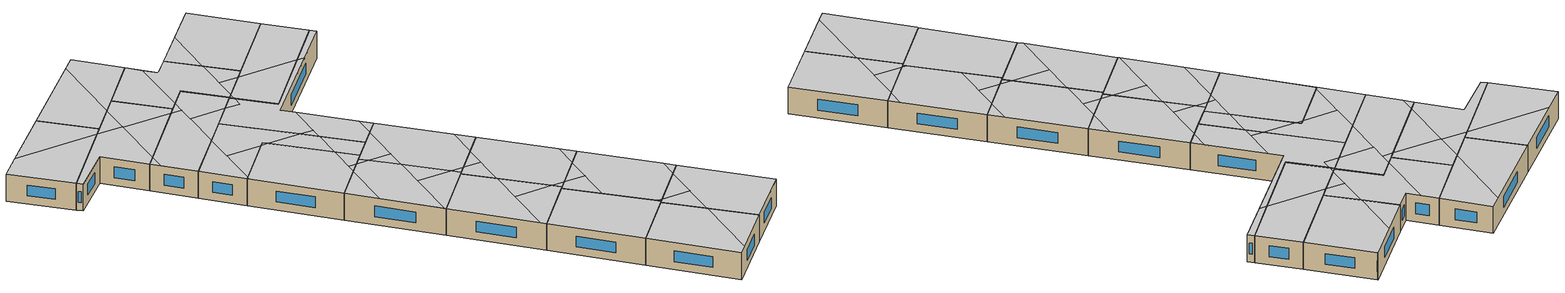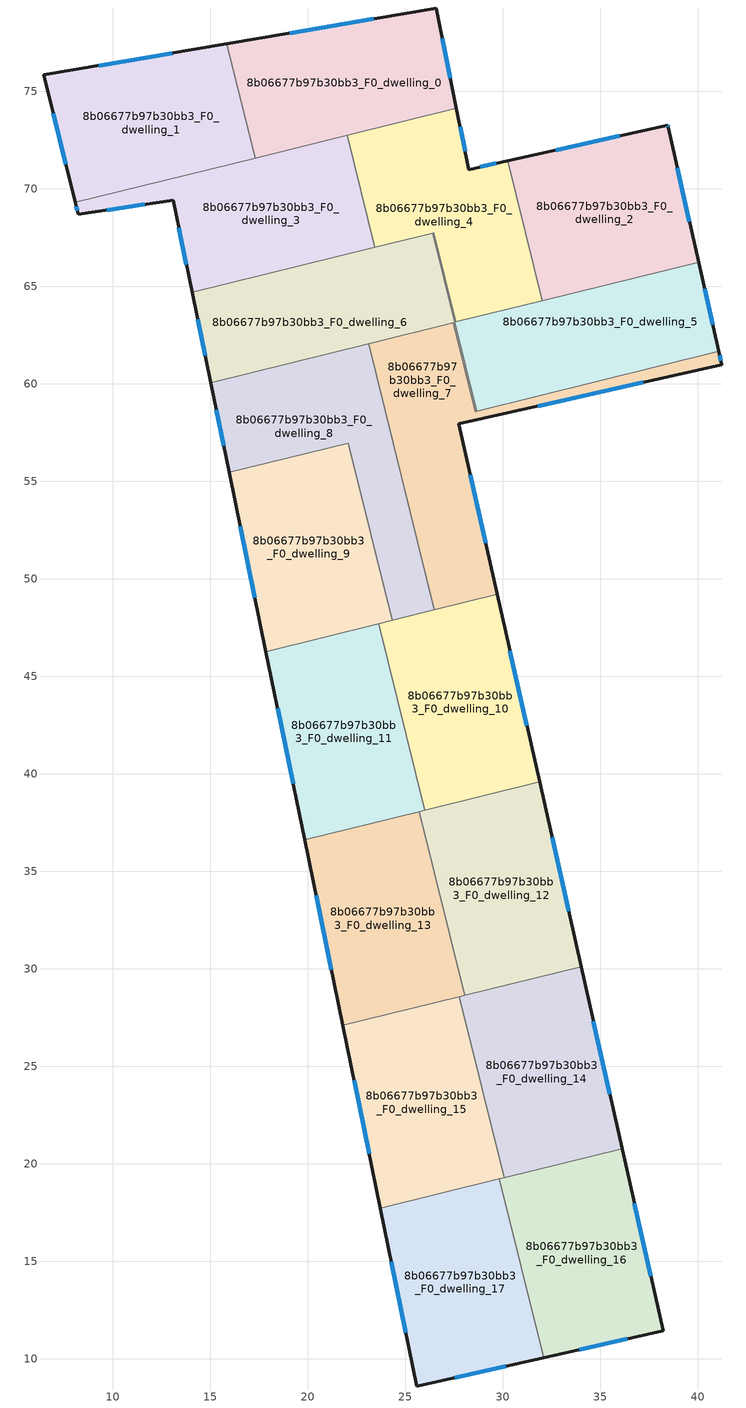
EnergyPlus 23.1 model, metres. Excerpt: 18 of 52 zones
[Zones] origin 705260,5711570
8b06677b97b30bb3_F0_dwelling_0
 floor ground (EU_floor_Construction): 26.59,79.27 27.62,74.13 17.3,71.58 15.85,77.44 z0
 wall outside (EU_wall_Construction): 27.62,74.13 26.59,79.27 15.85,77.44 z0:3
 wall to 8b06677b97b30bb3_F0_dwelling_1 (EU_wall_Construction): 15.85,77.44 17.3,71.58 z0:3
 wall to 8b06677b97b30bb3_F0_dwelling_4 (EU_wall_Construction): 22.01,72.74 27.62,74.13 z0:3
 wall to 8b06677b97b30bb3_F0_dwelling_3 (EU_wall_Construction): 17.3,71.58 22.01,72.74 z0:3
 window (EU_Window_Construction): 23.37,78.72 19.06,77.99 / 27.31,75.67 26.9,77.73 z0.9:2.1
 ceiling to 8b06677b97b30bb3_F1_dwelling_0 (EU_floor_Construction): 20.37,72.34 25,79 15.85,77.44 17.3,71.58 z3
 ceiling to 8b06677b97b30bb3_F1_dwelling_2 (EU_floor_Construction): 27.62,74.13 26.59,79.27 25,79 20.37,72.34 z3
8b06677b97b30bb3_F0_dwelling_1
 floor ground (EU_floor_Construction): 15.85,77.44 17.3,71.58 8.08,69.3 6.46,75.84 z0
 wall outside (EU_wall_Construction): 15.85,77.44 6.46,75.84 8.08,69.3 z0:3
 wall to 8b06677b97b30bb3_F0_dwelling_3 (EU_wall_Construction): 8.08,69.3 17.3,71.58 z0:3
 window (EU_Window_Construction): 13.04,76.96 9.27,76.32 / 6.95,73.88 7.59,71.26 z0.9:2.1
 ceiling to 8b06677b97b30bb3_F1_dwelling_1 (EU_floor_Construction): 16.34,71.34 9.2,76.31 6.46,75.84 8.08,69.3 z3
 ceiling to 8b06677b97b30bb3_F1_dwelling_0 (EU_floor_Construction): 17.3,71.58 15.85,77.44 9.2,76.31 16.34,71.34 z3
8b06677b97b30bb3_F0_dwelling_10
 floor ground (EU_floor_Construction): 29.71,49.2 31.88,39.59 26,38.14 23.64,47.7 z0
 wall outside (EU_wall_Construction): 31.88,39.59 29.71,49.2 z0:3
 wall to 8b06677b97b30bb3_F0_dwelling_11 (EU_wall_Construction): 23.64,47.7 26,38.14 z0:3
 wall to 8b06677b97b30bb3_F0_dwelling_12 (EU_wall_Construction): 26,38.14 31.88,39.59 z0:3
 wall to 8b06677b97b30bb3_F0_dwelling_7 (EU_wall_Construction): 29.71,49.2 26.49,48.41 z0:3
 wall to 8b06677b97b30bb3_F0_dwelling_8 (EU_wall_Construction): 26.49,48.41 24.31,47.87 z0:3
 wall to 8b06677b97b30bb3_F0_dwelling_9 (EU_wall_Construction): 24.31,47.87 23.64,47.7 z0:3
 window (EU_Window_Construction): 31.23,42.47 30.36,46.32 z0.9:2.1
 ceiling to 8b06677b97b30bb3_F1_dwelling_10 (EU_floor_Construction): 29.54,39.01 31.4,41.7 29.71,49.2 28.15,48.82 24.62,43.74 25.78,39.06 26.81,38.34 z3
 ceiling to 8b06677b97b30bb3_F1_dwelling_12 (EU_floor_Construction): 31.88,39.59 31.4,41.7 29.54,39.01 z3
 ceiling to 8b06677b97b30bb3_F1_dwelling_8 (EU_floor_Construction): 25.79,45.42 28.15,48.82 23.64,47.7 23.88,46.74 z3
 ceiling to 8b06677b97b30bb3_F1_dwelling_9 (EU_floor_Construction): 24.62,43.74 25.79,45.42 23.88,46.74 z3
 ceiling to 8b06677b97b30bb3_F1_dwelling_11 (EU_floor_Construction): 26.81,38.34 25.78,39.06 26,38.14 z3
8b06677b97b30bb3_F0_dwelling_11
 floor ground (EU_floor_Construction): 23.64,47.7 26,38.14 19.84,36.61 17.85,46.27 z0
 wall outside (EU_wall_Construction): 17.85,46.27 19.84,36.61 z0:3
 wall to 8b06677b97b30bb3_F0_dwelling_9 (EU_wall_Construction): 23.64,47.7 17.85,46.27 z0:3
 wall to 8b06677b97b30bb3_F0_dwelling_13 (EU_wall_Construction): 19.84,36.61 25.72,38.07 z0:3
 wall to 8b06677b97b30bb3_F0_dwelling_12 (EU_wall_Construction): 25.72,38.07 26,38.14 z0:3
 window (EU_Window_Construction): 18.45,43.38 19.24,39.5 z0.9:2.1
 ceiling to 8b06677b97b30bb3_F1_dwelling_9 (EU_floor_Construction): 19.8,36.8 24.62,43.74 23.88,46.74 22.8,47.49 21.59,47.19 18.56,42.83 z3
 ceiling to 8b06677b97b30bb3_F1_dwelling_10 (EU_floor_Construction): 25.78,39.06 24.62,43.74 22.8,41.13 z3
 ceiling to 8b06677b97b30bb3_F1_dwelling_7 (EU_floor_Construction): 18.56,42.83 21.59,47.19 17.85,46.27 z3
 ceiling to 8b06677b97b30bb3_F1_dwelling_11 (EU_floor_Construction): 26,38.14 25.78,39.06 22.8,41.13 19.8,36.8 19.84,36.61 z3
 ceiling to 8b06677b97b30bb3_F1_dwelling_8 (EU_floor_Construction): 23.88,46.74 23.64,47.7 22.8,47.49 z3
8b06677b97b30bb3_F0_dwelling_12
 floor ground (EU_floor_Construction): 31.88,39.59 34.01,30.12 28.05,28.64 25.72,38.07 z0
 wall outside (EU_wall_Construction): 34.01,30.12 31.88,39.59 z0:3
 wall to 8b06677b97b30bb3_F0_dwelling_13 (EU_wall_Construction): 25.72,38.07 28.05,28.64 z0:3
 wall to 8b06677b97b30bb3_F0_dwelling_14 (EU_wall_Construction): 28.05,28.64 34.01,30.12 z0:3
 window (EU_Window_Construction): 33.37,32.96 32.52,36.76 z0.9:2.1
 ceiling to 8b06677b97b30bb3_F1_dwelling_12 (EU_floor_Construction): 32.13,29.66 33.63,31.81 31.88,39.59 29.54,39.01 26.55,34.71 27.82,29.56 28.85,28.84 z3
 ceiling to 8b06677b97b30bb3_F1_dwelling_11 (EU_floor_Construction): 26.55,34.71 28.33,37.28 26.81,38.34 25.72,38.07 z3
 ceiling to 8b06677b97b30bb3_F1_dwelling_14 (EU_floor_Construction): 34.01,30.12 33.63,31.81 32.13,29.66 z3
 ceiling to 8b06677b97b30bb3_F1_dwelling_10 (EU_floor_Construction): 28.33,37.28 29.54,39.01 26.81,38.34 z3
 ceiling to 8b06677b97b30bb3_F1_dwelling_13 (EU_floor_Construction): 28.85,28.84 27.82,29.56 28.04,28.65 z3
8b06677b97b30bb3_F0_dwelling_13
 floor ground (EU_floor_Construction): 25.72,38.07 28.05,28.64 21.79,27.1 19.84,36.61 z0
 wall outside (EU_wall_Construction): 19.84,36.61 21.79,27.1 z0:3
 wall to 8b06677b97b30bb3_F0_dwelling_15 (EU_wall_Construction): 21.79,27.1 27.76,28.58 z0:3
 wall to 8b06677b97b30bb3_F0_dwelling_14 (EU_wall_Construction): 27.76,28.58 28.05,28.64 z0:3
 window (EU_Window_Construction): 20.42,33.77 21.21,29.95 z0.9:2.1
 ceiling to 8b06677b97b30bb3_F1_dwelling_11 (EU_floor_Construction): 21.67,27.7 26.55,34.71 25.72,38.07 19.84,36.61 z3
 ceiling to 8b06677b97b30bb3_F1_dwelling_13 (EU_floor_Construction): 28.05,28.64 27.82,29.56 24.55,31.84 21.67,27.7 21.79,27.1 z3
 ceiling to 8b06677b97b30bb3_F1_dwelling_12 (EU_floor_Construction): 27.82,29.56 26.55,34.71 24.55,31.84 z3
8b06677b97b30bb3_F0_dwelling_14
 floor ground (EU_floor_Construction): 34.01,30.12 36.11,20.79 30.06,19.29 27.76,28.58 z0
 wall outside (EU_wall_Construction): 36.11,20.79 34.01,30.12 z0:3
 wall to 8b06677b97b30bb3_F0_dwelling_15 (EU_wall_Construction): 27.76,28.58 30.06,19.29 z0:3
 wall to 8b06677b97b30bb3_F0_dwelling_16 (EU_wall_Construction): 30.06,19.29 36.11,20.79 z0:3
 window (EU_Window_Construction): 35.49,23.58 34.64,27.33 z0.9:2.1
 ceiling to 8b06677b97b30bb3_F1_dwelling_14 (EU_floor_Construction): 34.73,20.44 35.83,22.03 34.01,30.12 32.13,29.66 28.71,24.74 29.97,19.66 30.38,19.37 z3
 ceiling to 8b06677b97b30bb3_F1_dwelling_15 (EU_floor_Construction): 30.38,19.37 29.97,19.66 30.06,19.29 z3
 ceiling to 8b06677b97b30bb3_F1_dwelling_16 (EU_floor_Construction): 36.11,20.79 35.83,22.03 34.73,20.44 z3
 ceiling to 8b06677b97b30bb3_F1_dwelling_13 (EU_floor_Construction): 28.71,24.74 30.68,27.57 28.85,28.84 27.76,28.58 z3
 ceiling to 8b06677b97b30bb3_F1_dwelling_12 (EU_floor_Construction): 30.68,27.57 32.13,29.66 28.85,28.84 z3
8b06677b97b30bb3_F0_dwelling_15
 floor ground (EU_floor_Construction): 27.76,28.58 30.06,19.29 23.72,17.72 21.79,27.1 z0
 wall outside (EU_wall_Construction): 21.79,27.1 23.72,17.72 z0:3
 wall to 8b06677b97b30bb3_F0_dwelling_17 (EU_wall_Construction): 23.72,17.72 29.83,19.23 z0:3
 wall to 8b06677b97b30bb3_F0_dwelling_16 (EU_wall_Construction): 29.83,19.23 30.06,19.29 z0:3
 window (EU_Window_Construction): 22.37,24.29 23.14,20.53 z0.9:2.1
 ceiling adiabatic (EU_roof_Construction): 30.06,19.29 27.76,28.58 21.79,27.1 23.72,17.72 z3
8b06677b97b30bb3_F0_dwelling_16
 floor ground (EU_floor_Construction): 36.11,20.79 38.22,11.44 32.09,10.07 29.83,19.23 z0
 wall outside (EU_wall_Construction): 32.09,10.07 38.22,11.44 36.11,20.79 z0:3
 wall to 8b06677b97b30bb3_F0_dwelling_17 (EU_wall_Construction): 29.83,19.23 32.09,10.07 z0:3
 window (EU_Window_Construction): 33.93,10.48 36.39,11.03 / 37.59,14.24 36.75,17.99 z0.9:2.1
 ceiling adiabatic (EU_roof_Construction): 38.22,11.44 36.11,20.79 34.73,20.44 30.89,14.92 32.09,10.07 z3
 ceiling to 8b06677b97b30bb3_F1_dwelling_15 (EU_floor_Construction): 30.89,14.92 32.81,17.68 30.38,19.37 29.83,19.23 z3
 ceiling to 8b06677b97b30bb3_F1_dwelling_14 (EU_floor_Construction): 32.81,17.68 34.73,20.44 30.38,19.37 z3
8b06677b97b30bb3_F0_dwelling_17
 floor ground (EU_floor_Construction): 29.83,19.23 32.09,10.07 25.59,8.62 23.72,17.72 z0
 wall outside (EU_wall_Construction): 23.72,17.72 25.59,8.62 32.09,10.07 z0:3
 window (EU_Window_Construction): 27.54,9.05 30.15,9.63 / 24.28,15 25.03,11.34 z0.9:2.1
 ceiling to 8b06677b97b30bb3_F1_dwelling_15 (EU_floor_Construction): 26.68,8.86 30.89,14.92 29.83,19.23 23.86,17.76 23.75,17.6 25.59,8.62 z3
 ceiling to 8b06677b97b30bb3_F1_dwelling_16 (EU_floor_Construction): 32.09,10.07 30.89,14.92 26.68,8.86 z3
8b06677b97b30bb3_F0_dwelling_2
 floor ground (EU_floor_Construction): 38.47,73.15 40.03,66.25 32.03,64.27 30.26,71.43 38.45,73.27 z0
 wall outside (EU_wall_Construction): 40.03,66.25 38.47,73.15 38.45,73.27 30.26,71.43 z0:3
 wall to 8b06677b97b30bb3_F0_dwelling_4 (EU_wall_Construction): 30.26,71.43 32.03,64.27 z0:3
 wall to 8b06677b97b30bb3_F0_dwelling_5 (EU_wall_Construction): 32.03,64.27 40.03,66.25 z0:3
 window (EU_Window_Construction): 39.57,68.31 38.94,71.08 / 36,72.72 32.71,71.98 / 38.47,73.19 38.46,73.23 z0.9:2.1
 ceiling to 8b06677b97b30bb3_F1_dwelling_6 (EU_floor_Construction): 40.03,66.25 38.47,73.15 38.45,73.27 34.33,72.35 31.16,67.79 32.03,64.27 z3
 ceiling to 8b06677b97b30bb3_F1_dwelling_3 (EU_floor_Construction): 31.16,67.79 34.33,72.35 30.26,71.43 z3
8b06677b97b30bb3_F0_dwelling_3
 floor ground (EU_floor_Construction): 22.01,72.75 23.44,67 14.07,64.68 13.09,69.42 8.23,68.68 8.08,69.3 z0
 wall outside (EU_wall_Construction): 8.08,69.3 8.23,68.68 13.09,69.42 14.07,64.68 z0:3
 wall to 8b06677b97b30bb3_F0_dwelling_4 (EU_wall_Construction): 23.44,67 22.01,72.75 z0:3
 wall to 8b06677b97b30bb3_F0_dwelling_6 (EU_wall_Construction): 14.07,64.68 23.44,67 z0:3
 window (EU_Window_Construction): 13.38,68.01 13.78,66.1 / 9.69,68.91 11.64,69.2 / 8.12,69.12 8.19,68.87 z0.9:2.1
 ceiling to 8b06677b97b30bb3_F1_dwelling_4 (EU_floor_Construction): 22.69,66.81 18.54,69.7 15.25,64.98 z3
 ceiling to 8b06677b97b30bb3_F1_dwelling_1 (EU_floor_Construction): 15.25,64.98 18.59,69.78 16.34,71.34 8.08,69.3 8.23,68.68 13.09,69.42 14.07,64.68 z3
 ceiling to 8b06677b97b30bb3_F1_dwelling_2 (EU_floor_Construction): 23.44,67 22.01,72.74 20.37,72.34 18.54,69.7 22.69,66.81 z3
 ceiling to 8b06677b97b30bb3_F1_dwelling_0 (EU_floor_Construction): 18.59,69.78 20.37,72.34 16.34,71.34 z3
8b06677b97b30bb3_F0_dwelling_4
 floor ground (EU_floor_Construction): 30.26,71.43 32.03,64.27 27.59,63.17 26.46,67.75 23.44,67 22.01,72.75 27.62,74.13 28.25,70.99 z0
 wall outside (EU_wall_Construction): 30.26,71.43 28.25,70.99 27.62,74.13 z0:3
 wall to 8b06677b97b30bb3_F0_dwelling_5 (EU_wall_Construction): 26.39,67.73 26.46,67.75 27.59,63.17 32.03,64.27 z0:3
 wall to 8b06677b97b30bb3_F0_dwelling_6 (EU_wall_Construction): 23.44,67 26.39,67.73 z0:3
 window (EU_Window_Construction): 28.06,71.93 27.81,73.19 / 29.66,71.3 28.85,71.12 z0.9:2.1
 ceiling to 8b06677b97b30bb3_F1_dwelling_3 (EU_floor_Construction): 28.02,63.28 31.16,67.79 30.26,71.43 28.25,70.99 27.96,72.42 24.35,67.23 26.46,67.75 27.59,63.17 z3
 ceiling to 8b06677b97b30bb3_F1_dwelling_5 (EU_floor_Construction): 30.95,64 29.32,65.14 28.02,63.28 z3
 ceiling to 8b06677b97b30bb3_F1_dwelling_2 (EU_floor_Construction): 24.35,67.23 27.96,72.42 27.62,74.13 22.01,72.74 23.44,67 z3
 ceiling to 8b06677b97b30bb3_F1_dwelling_6 (EU_floor_Construction): 32.03,64.27 31.16,67.79 29.32,65.14 30.95,64 z3
8b06677b97b30bb3_F0_dwelling_5
 floor ground (EU_floor_Construction): 40.03,66.25 41.06,61.66 28.65,58.59 26.39,67.73 26.46,67.75 27.59,63.17 z0
 wall outside (EU_wall_Construction): 41.06,61.66 40.03,66.25 z0:3
 wall to 8b06677b97b30bb3_F0_dwelling_6 (EU_wall_Construction): 26.39,67.73 28.65,58.59 z0:3
 wall to 8b06677b97b30bb3_F0_dwelling_7 (EU_wall_Construction): 28.65,58.59 41.06,61.66 z0:3
 window (EU_Window_Construction): 40.75,63.03 40.34,64.87 z0.9:2.1
 ceiling to 8b06677b97b30bb3_F1_dwelling_5 (EU_floor_Construction): 36.09,60.43 30.95,64 28.02,63.28 27.63,62.71 28.65,58.59 z3
 ceiling to 8b06677b97b30bb3_F1_dwelling_6 (EU_floor_Construction): 41.06,61.66 40.03,66.25 30.95,64 36.09,60.43 z3
 ceiling to 8b06677b97b30bb3_F1_dwelling_3 (EU_floor_Construction): 27.63,62.71 28.02,63.28 27.59,63.17 26.46,67.75 26.39,67.73 z3
8b06677b97b30bb3_F0_dwelling_6
 floor ground (EU_floor_Construction): 26.39,67.73 28.65,58.59 28.58,58.58 27.45,63.14 15.02,60.06 14.07,64.68 z0
 wall outside (EU_wall_Construction): 14.07,64.68 15.02,60.06 z0:3
 wall to 8b06677b97b30bb3_F0_dwelling_7 (EU_wall_Construction): 23.11,62.06 27.45,63.14 28.58,58.58 28.65,58.59 z0:3
 wall to 8b06677b97b30bb3_F0_dwelling_8 (EU_wall_Construction): 15.02,60.06 23.11,62.06 z0:3
 window (EU_Window_Construction): 14.35,63.3 14.73,61.45 z0.9:2.1
 ceiling to 8b06677b97b30bb3_F1_dwelling_3 (EU_floor_Construction): 27.58,62.64 27.63,62.71 26.39,67.73 24.35,67.23 23.62,66.17 22.66,64.79 25.67,62.7 27.45,63.14 z3
 ceiling to 8b06677b97b30bb3_F1_dwelling_4 (EU_floor_Construction): 20.28,61.36 22.66,64.79 23.61,66.17 22.69,66.81 15.25,64.98 14.29,63.6 15.02,60.06 z3
 ceiling to 8b06677b97b30bb3_F1_dwelling_5 (EU_floor_Construction): 28.65,58.59 27.63,62.71 27.58,62.64 28.58,58.58 z3; 25.67,62.7 22.66,64.79 20.28,61.36 z3
 ceiling to 8b06677b97b30bb3_F1_dwelling_1 (EU_floor_Construction): 14.29,63.6 15.25,64.98 14.07,64.68 z3
 ceiling to 8b06677b97b30bb3_F1_dwelling_2 (EU_floor_Construction): 23.62,66.17 24.35,67.23 22.69,66.81 z3
8b06677b97b30bb3_F0_dwelling_7
 floor ground (EU_floor_Construction): 41.06,61.66 41.22,60.97 27.74,57.96 29.71,49.2 26.49,48.41 23.11,62.06 27.45,63.14 28.58,58.58 z0
 wall outside (EU_wall_Construction): 29.71,49.2 27.74,57.96 41.22,60.97 41.06,61.66 z0:3
 wall to 8b06677b97b30bb3_F0_dwelling_8 (EU_wall_Construction): 23.11,62.06 26.49,48.41 z0:3
 window (EU_Window_Construction): 41.17,61.18 41.11,61.45 / 31.78,58.86 37.18,60.07 / 29.12,51.82 28.33,55.34 z0.9:2.1
 ceiling to 8b06677b97b30bb3_F1_dwelling_8 (EU_floor_Construction): 28.15,48.82 29.4,50.61 28.07,56.51 25.43,52.71 26.49,48.41 z3
 ceiling to 8b06677b97b30bb3_F1_dwelling_3 (EU_floor_Construction): 26.98,61.78 27.58,62.64 27.45,63.14 25.67,62.7 z3
 ceiling to 8b06677b97b30bb3_F1_dwelling_10 (EU_floor_Construction): 29.71,49.2 29.4,50.61 28.15,48.82 z3
 ceiling to 8b06677b97b30bb3_F1_dwelling_6 (EU_floor_Construction): 41.22,60.97 41.06,61.66 36.09,60.43 36.75,59.97 z3
 ceiling to 8b06677b97b30bb3_F1_dwelling_5 (EU_floor_Construction): 36.75,59.97 36.09,60.43 28.65,58.59 28.58,58.58 27.58,62.64 26.98,61.78 25.67,62.7 23.11,62.06 24.99,54.46 26.11,53.69 28.07,56.51 27.74,57.96 z3
 ceiling to 8b06677b97b30bb3_F1_dwelling_7 (EU_floor_Construction): 25.43,52.71 26.11,53.69 24.99,54.46 z3
8b06677b97b30bb3_F0_dwelling_8
 floor ground (EU_floor_Construction): 23.11,62.06 26.49,48.41 24.31,47.87 22.07,56.96 15.96,55.46 15.02,60.06 z0
 wall outside (EU_wall_Construction): 15.02,60.06 15.96,55.46 z0:3
 wall to 8b06677b97b30bb3_F0_dwelling_9 (EU_wall_Construction): 15.96,55.46 22.07,56.96 24.31,47.87 z0:3
 window (EU_Window_Construction): 15.3,58.68 15.68,56.83 z0.9:2.1
 ceiling to 8b06677b97b30bb3_F1_dwelling_5 (EU_floor_Construction): 24.99,54.46 23.11,62.06 20.27,61.36 18.58,58.92 21.57,56.84 22.07,56.96 22.21,56.4 z3
 ceiling to 8b06677b97b30bb3_F1_dwelling_7 (EU_floor_Construction): 23.72,50.26 25.43,52.71 24.99,54.46 22.21,56.4 z3; 21.57,56.84 18.58,58.92 16.21,55.51 z3
 ceiling to 8b06677b97b30bb3_F1_dwelling_4 (EU_floor_Construction): 16.21,55.51 20.27,61.36 15.02,60.06 15.96,55.46 z3
 ceiling to 8b06677b97b30bb3_F1_dwelling_8 (EU_floor_Construction): 26.49,48.41 25.43,52.71 23.72,50.26 24.31,47.87 z3
8b06677b97b30bb3_F0_dwelling_9
 floor ground (EU_floor_Construction): 22.07,56.96 24.31,47.87 17.85,46.27 15.96,55.46 z0
 wall outside (EU_wall_Construction): 15.96,55.46 17.85,46.27 z0:3
 window (EU_Window_Construction): 16.53,52.71 17.29,49.02 z0.9:2.1
 ceiling to 8b06677b97b30bb3_F1_dwelling_7 (EU_floor_Construction): 21.59,47.19 23.72,50.26 22.21,56.4 21.57,56.84 16.21,55.51 16.01,55.23 17.85,46.27 z3
 ceiling to 8b06677b97b30bb3_F1_dwelling_9 (EU_floor_Construction): 22.8,47.49 22.13,47.96 21.59,47.19 z3
 ceiling to 8b06677b97b30bb3_F1_dwelling_5 (EU_floor_Construction): 22.21,56.4 22.07,56.96 21.57,56.84 z3
 ceiling to 8b06677b97b30bb3_F1_dwelling_8 (EU_floor_Construction): 24.31,47.87 23.72,50.26 22.13,47.96 22.8,47.49 z3
 ceiling to 8b06677b97b30bb3_F1_dwelling_4 (EU_floor_Construction): 16.01,55.23 16.21,55.51 15.96,55.46 z3
[Building]
EU S2 Campaign: North Axis=0; Terrain=City; Solar Distribution=FullExterior
[Site:Location]
London: Latitude=51.5; Longitude=-0.5; Time Zone=0; Elevation=25
[SizingPeriod:WeatherFileDays]
AnnualSizingPeriod: Begin Month=1; Begin Day of Month=1; End Month=12; End Day of Month=31; Day of Week for Start Day=Monday; Use Weather File Daylight Saving Period=No; Use Weather File Rain and Snow Indicators=No
[MATERIAL]
EU_InternalMass_Material: Roughness=MediumRough; Thickness=0.1; Conductivity=1; Density=1800; Specific Heat=900; Thermal Absorptance=0.9; Solar Absorptance=0.7; Visible Absorptance=0.7
[MATERIAL:NOMASS] Roughness=MediumRough; Thermal Absorptance=0.9; Solar Absorptance=0.7; Visible Absorptance=0.7
Name | Thermal Resistance
EU_wall_NoMass | 1.04674
EU_roof_NoMass | 4.32442
EU_floor_NoMass | 2.04616
[WINDOWMATERIAL:SIMPLEGLAZINGSYSTEM]
EU_Window_SimpleGlazing: UFactor=4.25843; Solar Heat Gain Coefficient=0.85; Visible Transmittance=0.85
[CONSTRUCTION]
EU_wall_Construction: EU_wall_NoMass
EU_roof_Construction: EU_roof_NoMass
EU_floor_Construction: EU_floor_NoMass
EU_Window_Construction: EU_Window_SimpleGlazing
EU_InternalMass_Construction: EU_InternalMass_Material
[ZONE] Type=1; Multiplier=1; Ceiling Height=autocalculate; Floor Area=autocalculate; Part of Total Floor Area=Yes
Name | Volume
8b06677b97b30bb3_F0_dwelling_0; 8b06677b97b30bb3_F0_dwelling_12 | 181.937
8b06677b97b30bb3_F0_dwelling_1 | 181.924
8b06677b97b30bb3_F0_dwelling_10 | 181.92
8b06677b97b30bb3_F0_dwelling_11; 8b06677b97b30bb3_F0_dwelling_13; 8b06677b97b30bb3_F0_dwelling_7 | 181.926
8b06677b97b30bb3_F0_dwelling_14 | 181.928
8b06677b97b30bb3_F0_dwelling_15 | 181.925
8b06677b97b30bb3_F0_dwelling_16 | 181.945
8b06677b97b30bb3_F0_dwelling_17 | 181.91
8b06677b97b30bb3_F0_dwelling_2 | 181.9
8b06677b97b30bb3_F0_dwelling_3 | 181.931
8b06677b97b30bb3_F0_dwelling_4 | 181.916
8b06677b97b30bb3_F0_dwelling_5 | 181.953
8b06677b97b30bb3_F0_dwelling_6 | 181.923
8b06677b97b30bb3_F0_dwelling_8 | 181.921
8b06677b97b30bb3_F0_dwelling_9 | 181.934
[INTERNALMASS] Construction=EU_InternalMass_Construction
Name | Zone or ZoneList | Surface Area
8b06677b97b30bb3_F0_dwelling_0_EU_InternalMass | 8b06677b97b30bb3_F0_dwelling_0 | 60.6463
8b06677b97b30bb3_F0_dwelling_1_EU_InternalMass | 8b06677b97b30bb3_F0_dwelling_1 | 60.6413
8b06677b97b30bb3_F0_dwelling_2_EU_InternalMass | 8b06677b97b30bb3_F0_dwelling_2 | 60.6335
8b06677b97b30bb3_F0_dwelling_3_EU_InternalMass | 8b06677b97b30bb3_F0_dwelling_3 | 60.6444
8b06677b97b30bb3_F0_dwelling_4_EU_InternalMass | 8b06677b97b30bb3_F0_dwelling_4 | 60.6389
8b06677b97b30bb3_F0_dwelling_5_EU_InternalMass | 8b06677b97b30bb3_F0_dwelling_5 | 60.6509
8b06677b97b30bb3_F0_dwelling_6_EU_InternalMass | 8b06677b97b30bb3_F0_dwelling_6 | 60.6419
8b06677b97b30bb3_F0_dwelling_7_EU_InternalMass | 8b06677b97b30bb3_F0_dwelling_7 | 60.6413
8b06677b97b30bb3_F0_dwelling_8_EU_InternalMass | 8b06677b97b30bb3_F0_dwelling_8 | 60.64
8b06677b97b30bb3_F0_dwelling_9_EU_InternalMass | 8b06677b97b30bb3_F0_dwelling_9 | 60.6467
8b06677b97b30bb3_F0_dwelling_10_EU_InternalMass | 8b06677b97b30bb3_F0_dwelling_10 | 60.6411
8b06677b97b30bb3_F0_dwelling_11_EU_InternalMass | 8b06677b97b30bb3_F0_dwelling_11 | 60.6431
8b06677b97b30bb3_F0_dwelling_12_EU_InternalMass | 8b06677b97b30bb3_F0_dwelling_12 | 60.6433
8b06677b97b30bb3_F0_dwelling_13_EU_InternalMass | 8b06677b97b30bb3_F0_dwelling_13 | 60.6422
8b06677b97b30bb3_F0_dwelling_14_EU_InternalMass | 8b06677b97b30bb3_F0_dwelling_14 | 60.6439
8b06677b97b30bb3_F0_dwelling_15_EU_InternalMass | 8b06677b97b30bb3_F0_dwelling_15 | 60.6391
8b06677b97b30bb3_F0_dwelling_16_EU_InternalMass | 8b06677b97b30bb3_F0_dwelling_16 | 60.6516
8b06677b97b30bb3_F0_dwelling_17_EU_InternalMass | 8b06677b97b30bb3_F0_dwelling_17 | 60.6348
[OTHEREQUIPMENT] Fuel Type=Electricity; Design Level Calculation Method=Watts/Area; Power per Zone Floor Area=1; Fraction Latent=0; Fraction Radiant=0; Fraction Lost=0; Carbon Dioxide Generation Rate=0; EndUse Subcategory=EU_Step8_InternalGains
Name | Zone or ZoneList or Space or SpaceList | Schedule
EU_Step8_InternalGain_8b06677b97b30bb3_F0_dwelling_0_f000 | 8b06677b97b30bb3_F0_dwelling_0 | EU_Step8_GainSchedule_8b06677b97b30bb3_F0_dwelling_0_f000
EU_Step8_InternalGain_8b06677b97b30bb3_F0_dwelling_1_f000 | 8b06677b97b30bb3_F0_dwelling_1 | EU_Step8_GainSchedule_8b06677b97b30bb3_F0_dwelling_1_f000
EU_Step8_InternalGain_8b06677b97b30bb3_F0_dwelling_2_f000 | 8b06677b97b30bb3_F0_dwelling_2 | EU_Step8_GainSchedule_8b06677b97b30bb3_F0_dwelling_2_f000
EU_Step8_InternalGain_8b06677b97b30bb3_F0_dwelling_3_f000 | 8b06677b97b30bb3_F0_dwelling_3 | EU_Step8_GainSchedule_8b06677b97b30bb3_F0_dwelling_3_f000
EU_Step8_InternalGain_8b06677b97b30bb3_F0_dwelling_4_f000 | 8b06677b97b30bb3_F0_dwelling_4 | EU_Step8_GainSchedule_8b06677b97b30bb3_F0_dwelling_4_f000
EU_Step8_InternalGain_8b06677b97b30bb3_F0_dwelling_5_f000 | 8b06677b97b30bb3_F0_dwelling_5 | EU_Step8_GainSchedule_8b06677b97b30bb3_F0_dwelling_5_f000
EU_Step8_InternalGain_8b06677b97b30bb3_F0_dwelling_6_f000 | 8b06677b97b30bb3_F0_dwelling_6 | EU_Step8_GainSchedule_8b06677b97b30bb3_F0_dwelling_6_f000
EU_Step8_InternalGain_8b06677b97b30bb3_F0_dwelling_7_f000 | 8b06677b97b30bb3_F0_dwelling_7 | EU_Step8_GainSchedule_8b06677b97b30bb3_F0_dwelling_7_f000
EU_Step8_InternalGain_8b06677b97b30bb3_F0_dwelling_8_f000 | 8b06677b97b30bb3_F0_dwelling_8 | EU_Step8_GainSchedule_8b06677b97b30bb3_F0_dwelling_8_f000
EU_Step8_InternalGain_8b06677b97b30bb3_F0_dwelling_9_f000 | 8b06677b97b30bb3_F0_dwelling_9 | EU_Step8_GainSchedule_8b06677b97b30bb3_F0_dwelling_9_f000
EU_Step8_InternalGain_8b06677b97b30bb3_F0_dwelling_10_f000 | 8b06677b97b30bb3_F0_dwelling_10 | EU_Step8_GainSchedule_8b06677b97b30bb3_F0_dwelling_10_f000
EU_Step8_InternalGain_8b06677b97b30bb3_F0_dwelling_11_f000 | 8b06677b97b30bb3_F0_dwelling_11 | EU_Step8_GainSchedule_8b06677b97b30bb3_F0_dwelling_11_f000
EU_Step8_InternalGain_8b06677b97b30bb3_F0_dwelling_12_f000 | 8b06677b97b30bb3_F0_dwelling_12 | EU_Step8_GainSchedule_8b06677b97b30bb3_F0_dwelling_12_f000
EU_Step8_InternalGain_8b06677b97b30bb3_F0_dwelling_13_f000 | 8b06677b97b30bb3_F0_dwelling_13 | EU_Step8_GainSchedule_8b06677b97b30bb3_F0_dwelling_13_f000
EU_Step8_InternalGain_8b06677b97b30bb3_F0_dwelling_14_f000 | 8b06677b97b30bb3_F0_dwelling_14 | EU_Step8_GainSchedule_8b06677b97b30bb3_F0_dwelling_14_f000
EU_Step8_InternalGain_8b06677b97b30bb3_F0_dwelling_15_f000 | 8b06677b97b30bb3_F0_dwelling_15 | EU_Step8_GainSchedule_8b06677b97b30bb3_F0_dwelling_15_f000
EU_Step8_InternalGain_8b06677b97b30bb3_F0_dwelling_16_f000 | 8b06677b97b30bb3_F0_dwelling_16 | EU_Step8_GainSchedule_8b06677b97b30bb3_F0_dwelling_16_f000
EU_Step8_InternalGain_8b06677b97b30bb3_F0_dwelling_17_f000 | 8b06677b97b30bb3_F0_dwelling_17 | EU_Step8_GainSchedule_8b06677b97b30bb3_F0_dwelling_17_f000
[ZONEVENTILATION:DESIGNFLOWRATE] Schedule=EU_AlwaysOn; Design Flow Rate Calculation Method=AirChanges/Hour; Air Changes per Hour=0.488719; Ventilation Type=Natural; Fan Pressure Rise=0; Fan Total Efficiency=1; Constant Term Coefficient=1; Temperature Term Coefficient=0; Velocity Term Coefficient=0; Velocity Squared Term Coefficient=0; Minimum Indoor Temperature=-100; Maximum Indoor Temperature=100; Delta Temperature=-100; Minimum Outdoor Temperature=-100; Maximum Outdoor Temperature=100; Maximum Wind Speed=40
Name | Zone or ZoneList or Space or SpaceList
EU_ConstantAir_8b06677b97b30bb3_F0_dwelling_0 | 8b06677b97b30bb3_F0_dwelling_0
EU_ConstantAir_8b06677b97b30bb3_F0_dwelling_1 | 8b06677b97b30bb3_F0_dwelling_1
EU_ConstantAir_8b06677b97b30bb3_F0_dwelling_2 | 8b06677b97b30bb3_F0_dwelling_2
EU_ConstantAir_8b06677b97b30bb3_F0_dwelling_3 | 8b06677b97b30bb3_F0_dwelling_3
EU_ConstantAir_8b06677b97b30bb3_F0_dwelling_4 | 8b06677b97b30bb3_F0_dwelling_4
EU_ConstantAir_8b06677b97b30bb3_F0_dwelling_5 | 8b06677b97b30bb3_F0_dwelling_5
EU_ConstantAir_8b06677b97b30bb3_F0_dwelling_6 | 8b06677b97b30bb3_F0_dwelling_6
EU_ConstantAir_8b06677b97b30bb3_F0_dwelling_7 | 8b06677b97b30bb3_F0_dwelling_7
EU_ConstantAir_8b06677b97b30bb3_F0_dwelling_8 | 8b06677b97b30bb3_F0_dwelling_8
EU_ConstantAir_8b06677b97b30bb3_F0_dwelling_9 | 8b06677b97b30bb3_F0_dwelling_9
EU_ConstantAir_8b06677b97b30bb3_F0_dwelling_10 | 8b06677b97b30bb3_F0_dwelling_10
EU_ConstantAir_8b06677b97b30bb3_F0_dwelling_11 | 8b06677b97b30bb3_F0_dwelling_11
EU_ConstantAir_8b06677b97b30bb3_F0_dwelling_12 | 8b06677b97b30bb3_F0_dwelling_12
EU_ConstantAir_8b06677b97b30bb3_F0_dwelling_13 | 8b06677b97b30bb3_F0_dwelling_13
EU_ConstantAir_8b06677b97b30bb3_F0_dwelling_14 | 8b06677b97b30bb3_F0_dwelling_14
EU_ConstantAir_8b06677b97b30bb3_F0_dwelling_15 | 8b06677b97b30bb3_F0_dwelling_15
EU_ConstantAir_8b06677b97b30bb3_F0_dwelling_16 | 8b06677b97b30bb3_F0_dwelling_16
EU_ConstantAir_8b06677b97b30bb3_F0_dwelling_17 | 8b06677b97b30bb3_F0_dwelling_17
[HVACTEMPLATE:THERMOSTAT] Constant Heating Setpoint=20; Constant Cooling Setpoint=50
EU_HeatOnly_8b06677b97b30bb3_F0_dwelling_0; EU_HeatOnly_8b06677b97b30bb3_F0_dwelling_1; EU_HeatOnly_8b06677b97b30bb3_F0_dwelling_2; EU_HeatOnly_8b06677b97b30bb3_F0_dwelling_3; EU_HeatOnly_8b06677b97b30bb3_F0_dwelling_4; EU_HeatOnly_8b06677b97b30bb3_F0_dwelling_5; EU_HeatOnly_8b06677b97b30bb3_F0_dwelling_6; EU_HeatOnly_8b06677b97b30bb3_F0_dwelling_7; EU_HeatOnly_8b06677b97b30bb3_F0_dwelling_8; EU_HeatOnly_8b06677b97b30bb3_F0_dwelling_9; EU_HeatOnly_8b06677b97b30bb3_F0_dwelling_10; EU_HeatOnly_8b06677b97b30bb3_F0_dwelling_11; EU_HeatOnly_8b06677b97b30bb3_F0_dwelling_12; EU_HeatOnly_8b06677b97b30bb3_F0_dwelling_13; EU_HeatOnly_8b06677b97b30bb3_F0_dwelling_14; EU_HeatOnly_8b06677b97b30bb3_F0_dwelling_15; EU_HeatOnly_8b06677b97b30bb3_F0_dwelling_16; EU_HeatOnly_8b06677b97b30bb3_F0_dwelling_17; EU_HeatOnly_8b06677b97b30bb3_F1_dwelling_0; EU_HeatOnly_8b06677b97b30bb3_F1_dwelling_1; EU_HeatOnly_8b06677b97b30bb3_F1_dwelling_2; EU_HeatOnly_8b06677b97b30bb3_F1_dwelling_3; EU_HeatOnly_8b06677b97b30bb3_F1_dwelling_4; EU_HeatOnly_8b06677b97b30bb3_F1_dwelling_5; EU_HeatOnly_8b06677b97b30bb3_F1_dwelling_6; EU_HeatOnly_8b06677b97b30bb3_F1_dwelling_7; EU_HeatOnly_8b06677b97b30bb3_F1_dwelling_8; EU_HeatOnly_8b06677b97b30bb3_F1_dwelling_9; EU_HeatOnly_8b06677b97b30bb3_F1_dwelling_10; EU_HeatOnly_8b06677b97b30bb3_F1_dwelling_11; EU_HeatOnly_8b06677b97b30bb3_F1_dwelling_12; EU_HeatOnly_8b06677b97b30bb3_F1_dwelling_13; EU_HeatOnly_8b06677b97b30bb3_F1_dwelling_14; EU_HeatOnly_8b06677b97b30bb3_F1_dwelling_15; EU_HeatOnly_8b06677b97b30bb3_F1_dwelling_16; EU_HeatOnly_8b06677b97b30bb3_F2_dwelling_0; EU_HeatOnly_8b06677b97b30bb3_F2_dwelling_1; EU_HeatOnly_8b06677b97b30bb3_F2_dwelling_2; EU_HeatOnly_8b06677b97b30bb3_F2_dwelling_3; EU_HeatOnly_8b06677b97b30bb3_F2_dwelling_4; EU_HeatOnly_8b06677b97b30bb3_F2_dwelling_5; EU_HeatOnly_8b06677b97b30bb3_F2_dwelling_6; EU_HeatOnly_8b06677b97b30bb3_F2_dwelling_7; EU_HeatOnly_8b06677b97b30bb3_F2_dwelling_8; EU_HeatOnly_8b06677b97b30bb3_F2_dwelling_9; EU_HeatOnly_8b06677b97b30bb3_F2_dwelling_10; EU_HeatOnly_8b06677b97b30bb3_F2_dwelling_11; EU_HeatOnly_8b06677b97b30bb3_F2_dwelling_12; EU_HeatOnly_8b06677b97b30bb3_F2_dwelling_13; EU_HeatOnly_8b06677b97b30bb3_F2_dwelling_14; EU_HeatOnly_8b06677b97b30bb3_F2_dwelling_15; EU_HeatOnly_8b06677b97b30bb3_F2_dwelling_16
[HVACTEMPLATE:ZONE:IDEALLOADSAIRSYSTEM] System Availability Schedule=EU_AlwaysOn; Maximum Heating Supply Air Temperature=50; Minimum Cooling Supply Air Temperature=13; Maximum Heating Supply Air Humidity Ratio=0.0156; Minimum Cooling Supply Air Humidity Ratio=0.0077; Heating Limit=NoLimit; Cooling Limit=NoLimit; Heating Availability Schedule=EU_AlwaysOn; Cooling Availability Schedule=EU_CoolingOff; Dehumidification Control Type=ConstantSensibleHeatRatio; Cooling Sensible Heat Ratio=0.7; Dehumidification Setpoint=60; Humidification Control Type=None; Humidification Setpoint=30; Outdoor Air Method=None; Outdoor Air Flow Rate per Person=0.00944; Outdoor Air Flow Rate per Zone Floor Area=0; Outdoor Air Flow Rate per Zone=0; Demand Controlled Ventilation Type=None; Outdoor Air Economizer Type=NoEconomizer; Heat Recovery Type=None; Sensible Heat Recovery Effectiveness=0.7; Latent Heat Recovery Effectiveness=0.65
Name | Template Thermostat
8b06677b97b30bb3_F0_dwelling_0 | EU_HeatOnly_8b06677b97b30bb3_F0_dwelling_0
8b06677b97b30bb3_F0_dwelling_1 | EU_HeatOnly_8b06677b97b30bb3_F0_dwelling_1
8b06677b97b30bb3_F0_dwelling_2 | EU_HeatOnly_8b06677b97b30bb3_F0_dwelling_2
8b06677b97b30bb3_F0_dwelling_3 | EU_HeatOnly_8b06677b97b30bb3_F0_dwelling_3
8b06677b97b30bb3_F0_dwelling_4 | EU_HeatOnly_8b06677b97b30bb3_F0_dwelling_4
8b06677b97b30bb3_F0_dwelling_5 | EU_HeatOnly_8b06677b97b30bb3_F0_dwelling_5
8b06677b97b30bb3_F0_dwelling_6 | EU_HeatOnly_8b06677b97b30bb3_F0_dwelling_6
8b06677b97b30bb3_F0_dwelling_7 | EU_HeatOnly_8b06677b97b30bb3_F0_dwelling_7
8b06677b97b30bb3_F0_dwelling_8 | EU_HeatOnly_8b06677b97b30bb3_F0_dwelling_8
8b06677b97b30bb3_F0_dwelling_9 | EU_HeatOnly_8b06677b97b30bb3_F0_dwelling_9
8b06677b97b30bb3_F0_dwelling_10 | EU_HeatOnly_8b06677b97b30bb3_F0_dwelling_10
8b06677b97b30bb3_F0_dwelling_11 | EU_HeatOnly_8b06677b97b30bb3_F0_dwelling_11
8b06677b97b30bb3_F0_dwelling_12 | EU_HeatOnly_8b06677b97b30bb3_F0_dwelling_12
8b06677b97b30bb3_F0_dwelling_13 | EU_HeatOnly_8b06677b97b30bb3_F0_dwelling_13
8b06677b97b30bb3_F0_dwelling_14 | EU_HeatOnly_8b06677b97b30bb3_F0_dwelling_14
8b06677b97b30bb3_F0_dwelling_15 | EU_HeatOnly_8b06677b97b30bb3_F0_dwelling_15
8b06677b97b30bb3_F0_dwelling_16 | EU_HeatOnly_8b06677b97b30bb3_F0_dwelling_16
8b06677b97b30bb3_F0_dwelling_17 | EU_HeatOnly_8b06677b97b30bb3_F0_dwelling_17
[SIZING:ZONE] Zone Cooling Design Supply Air Temperature Input Method=SupplyAirTemperature; Zone Cooling Design Supply Air Temperature=13; Zone Heating Design Supply Air Temperature Input Method=SupplyAirTemperature; Zone Heating Design Supply Air Temperature=50; Zone Cooling Design Supply Air Humidity Ratio=0.008; Zone Heating Design Supply Air Humidity Ratio=0.008; Cooling Design Air Flow Method=DesignDay; Cooling Design Air Flow Rate=0; Cooling Minimum Air Flow per Zone Floor Area=0.000762; Cooling Minimum Air Flow=0; Cooling Minimum Air Flow Fraction=0.2; Heating Design Air Flow Method=DesignDay; Heating Design Air Flow Rate=0; Heating Maximum Air Flow per Zone Floor Area=0.002032; Heating Maximum Air Flow=0.141576; Heating Maximum Air Flow Fraction=0.3; Account for Dedicated Outdoor Air System=No; Dedicated Outdoor Air System Control Strategy=NeutralSupplyAir; Dedicated Outdoor Air Low Setpoint Temperature for Design=autosize; Dedicated Outdoor Air High Setpoint Temperature for Design=autosize; Zone Load Sizing Method=Sensible Load Only No Latent Load; Zone Latent Cooling Design Supply Air Humidity Ratio Input Method=HumidityRatioDifference; Zone Cooling Design Supply Air Humidity Ratio Difference=0.005; Zone Latent Heating Design Supply Air Humidity Ratio Input Method=HumidityRatioDifference; Zone Humidification Design Supply Air Humidity Ratio Difference=0.005
8b06677b97b30bb3_F0_dwelling_0; 8b06677b97b30bb3_F0_dwelling_1; 8b06677b97b30bb3_F0_dwelling_2; 8b06677b97b30bb3_F0_dwelling_3; 8b06677b97b30bb3_F0_dwelling_4; 8b06677b97b30bb3_F0_dwelling_5; 8b06677b97b30bb3_F0_dwelling_6; 8b06677b97b30bb3_F0_dwelling_7; 8b06677b97b30bb3_F0_dwelling_8; 8b06677b97b30bb3_F0_dwelling_9; 8b06677b97b30bb3_F0_dwelling_10; 8b06677b97b30bb3_F0_dwelling_11; 8b06677b97b30bb3_F0_dwelling_12; 8b06677b97b30bb3_F0_dwelling_13; 8b06677b97b30bb3_F0_dwelling_14; 8b06677b97b30bb3_F0_dwelling_15; 8b06677b97b30bb3_F0_dwelling_16; 8b06677b97b30bb3_F0_dwelling_17
[SCHEDULE:CONSTANT]
Name | Hourly Value
EU_AlwaysOn | 1
EU_CoolingOff | 0
[SCHEDULE:FILE] Column Number=1; Rows to Skip at Top=0; Number of Hours of Data=8760; Column Separator=Comma; Interpolate to Timestep=No; Minutes per Item=60; Adjust Schedule for Daylight Savings=Yes
Name | File
EU_Step8_GainSchedule_8b06677b97b30bb3_F0_dwelling_0_f000 | ../../schedules/8b06677b97b30bb3/8b06677b97b30bb3_F0_dwelling_0_f000_gain.csv
EU_Step8_GainSchedule_8b06677b97b30bb3_F0_dwelling_1_f000 | ../../schedules/8b06677b97b30bb3/8b06677b97b30bb3_F0_dwelling_1_f000_gain.csv
EU_Step8_GainSchedule_8b06677b97b30bb3_F0_dwelling_2_f000 | ../../schedules/8b06677b97b30bb3/8b06677b97b30bb3_F0_dwelling_2_f000_gain.csv
EU_Step8_GainSchedule_8b06677b97b30bb3_F0_dwelling_3_f000 | ../../schedules/8b06677b97b30bb3/8b06677b97b30bb3_F0_dwelling_3_f000_gain.csv
EU_Step8_GainSchedule_8b06677b97b30bb3_F0_dwelling_4_f000 | ../../schedules/8b06677b97b30bb3/8b06677b97b30bb3_F0_dwelling_4_f000_gain.csv
EU_Step8_GainSchedule_8b06677b97b30bb3_F0_dwelling_5_f000 | ../../schedules/8b06677b97b30bb3/8b06677b97b30bb3_F0_dwelling_5_f000_gain.csv
EU_Step8_GainSchedule_8b06677b97b30bb3_F0_dwelling_6_f000 | ../../schedules/8b06677b97b30bb3/8b06677b97b30bb3_F0_dwelling_6_f000_gain.csv
EU_Step8_GainSchedule_8b06677b97b30bb3_F0_dwelling_7_f000 | ../../schedules/8b06677b97b30bb3/8b06677b97b30bb3_F0_dwelling_7_f000_gain.csv
EU_Step8_GainSchedule_8b06677b97b30bb3_F0_dwelling_8_f000 | ../../schedules/8b06677b97b30bb3/8b06677b97b30bb3_F0_dwelling_8_f000_gain.csv
EU_Step8_GainSchedule_8b06677b97b30bb3_F0_dwelling_9_f000 | ../../schedules/8b06677b97b30bb3/8b06677b97b30bb3_F0_dwelling_9_f000_gain.csv
EU_Step8_GainSchedule_8b06677b97b30bb3_F0_dwelling_10_f000 | ../../schedules/8b06677b97b30bb3/8b06677b97b30bb3_F0_dwelling_10_f000_gain.csv
EU_Step8_GainSchedule_8b06677b97b30bb3_F0_dwelling_11_f000 | ../../schedules/8b06677b97b30bb3/8b06677b97b30bb3_F0_dwelling_11_f000_gain.csv
EU_Step8_GainSchedule_8b06677b97b30bb3_F0_dwelling_12_f000 | ../../schedules/8b06677b97b30bb3/8b06677b97b30bb3_F0_dwelling_12_f000_gain.csv
EU_Step8_GainSchedule_8b06677b97b30bb3_F0_dwelling_13_f000 | ../../schedules/8b06677b97b30bb3/8b06677b97b30bb3_F0_dwelling_13_f000_gain.csv
EU_Step8_GainSchedule_8b06677b97b30bb3_F0_dwelling_14_f000 | ../../schedules/8b06677b97b30bb3/8b06677b97b30bb3_F0_dwelling_14_f000_gain.csv
EU_Step8_GainSchedule_8b06677b97b30bb3_F0_dwelling_15_f000 | ../../schedules/8b06677b97b30bb3/8b06677b97b30bb3_F0_dwelling_15_f000_gain.csv
EU_Step8_GainSchedule_8b06677b97b30bb3_F0_dwelling_16_f000 | ../../schedules/8b06677b97b30bb3/8b06677b97b30bb3_F0_dwelling_16_f000_gain.csv
EU_Step8_GainSchedule_8b06677b97b30bb3_F0_dwelling_17_f000 | ../../schedules/8b06677b97b30bb3/8b06677b97b30bb3_F0_dwelling_17_f000_gain.csv
